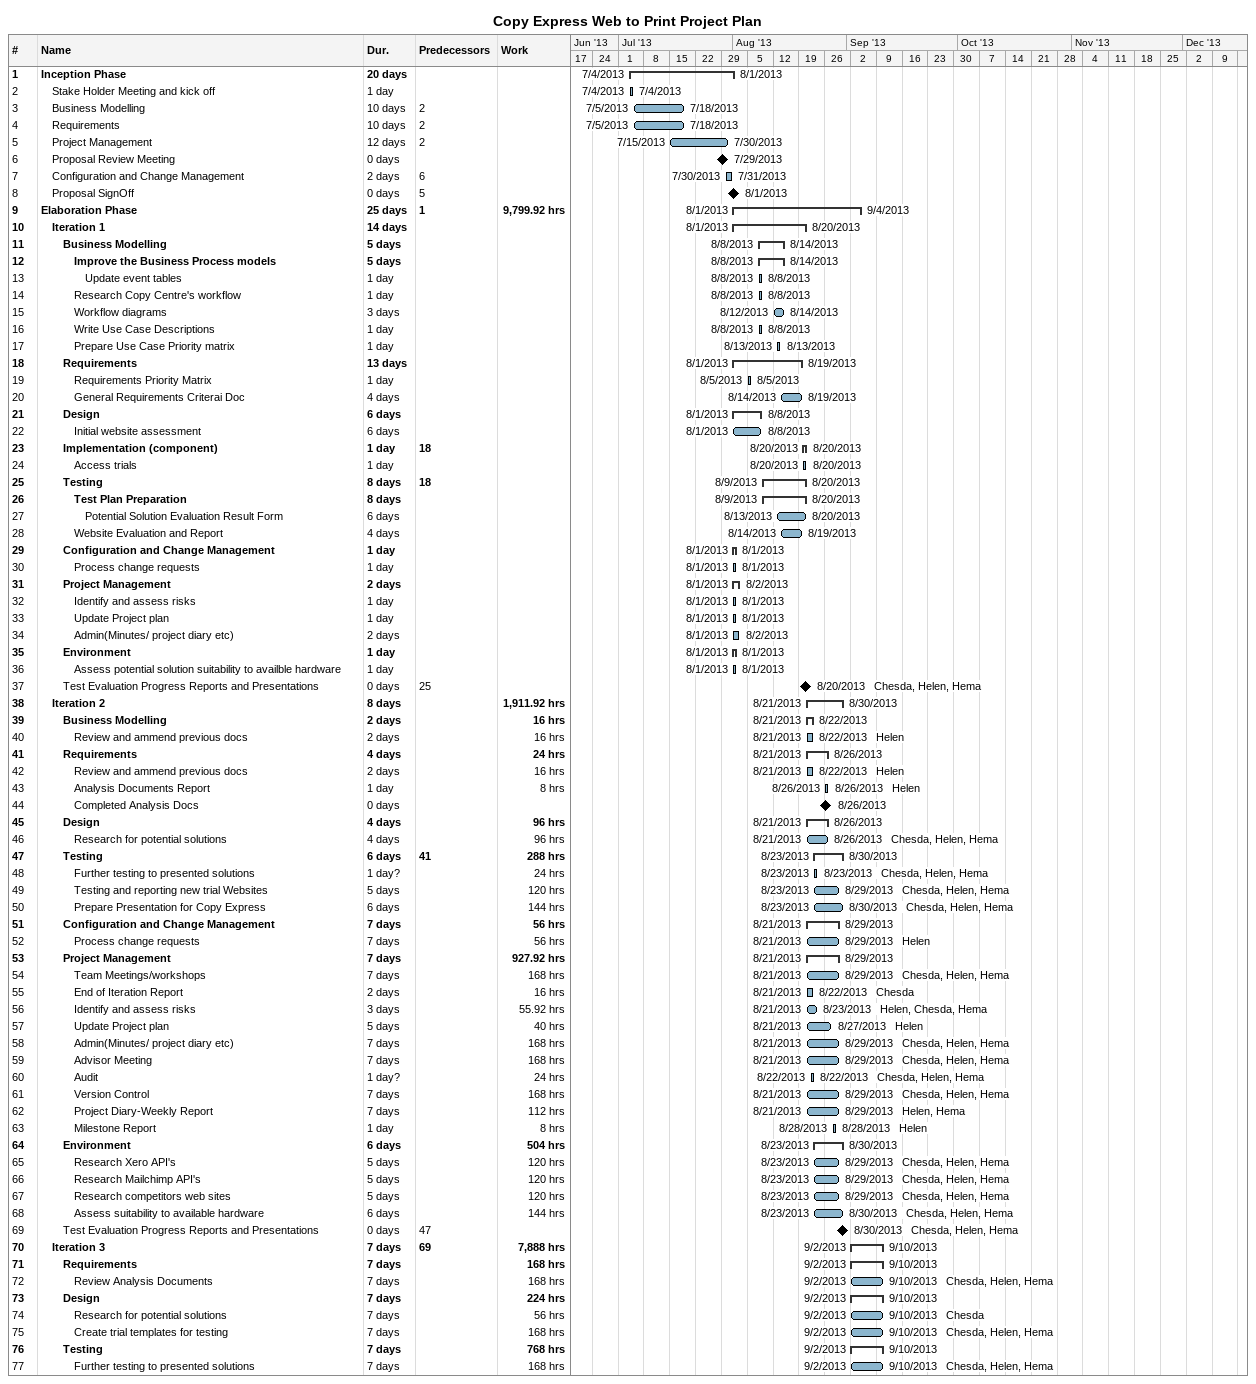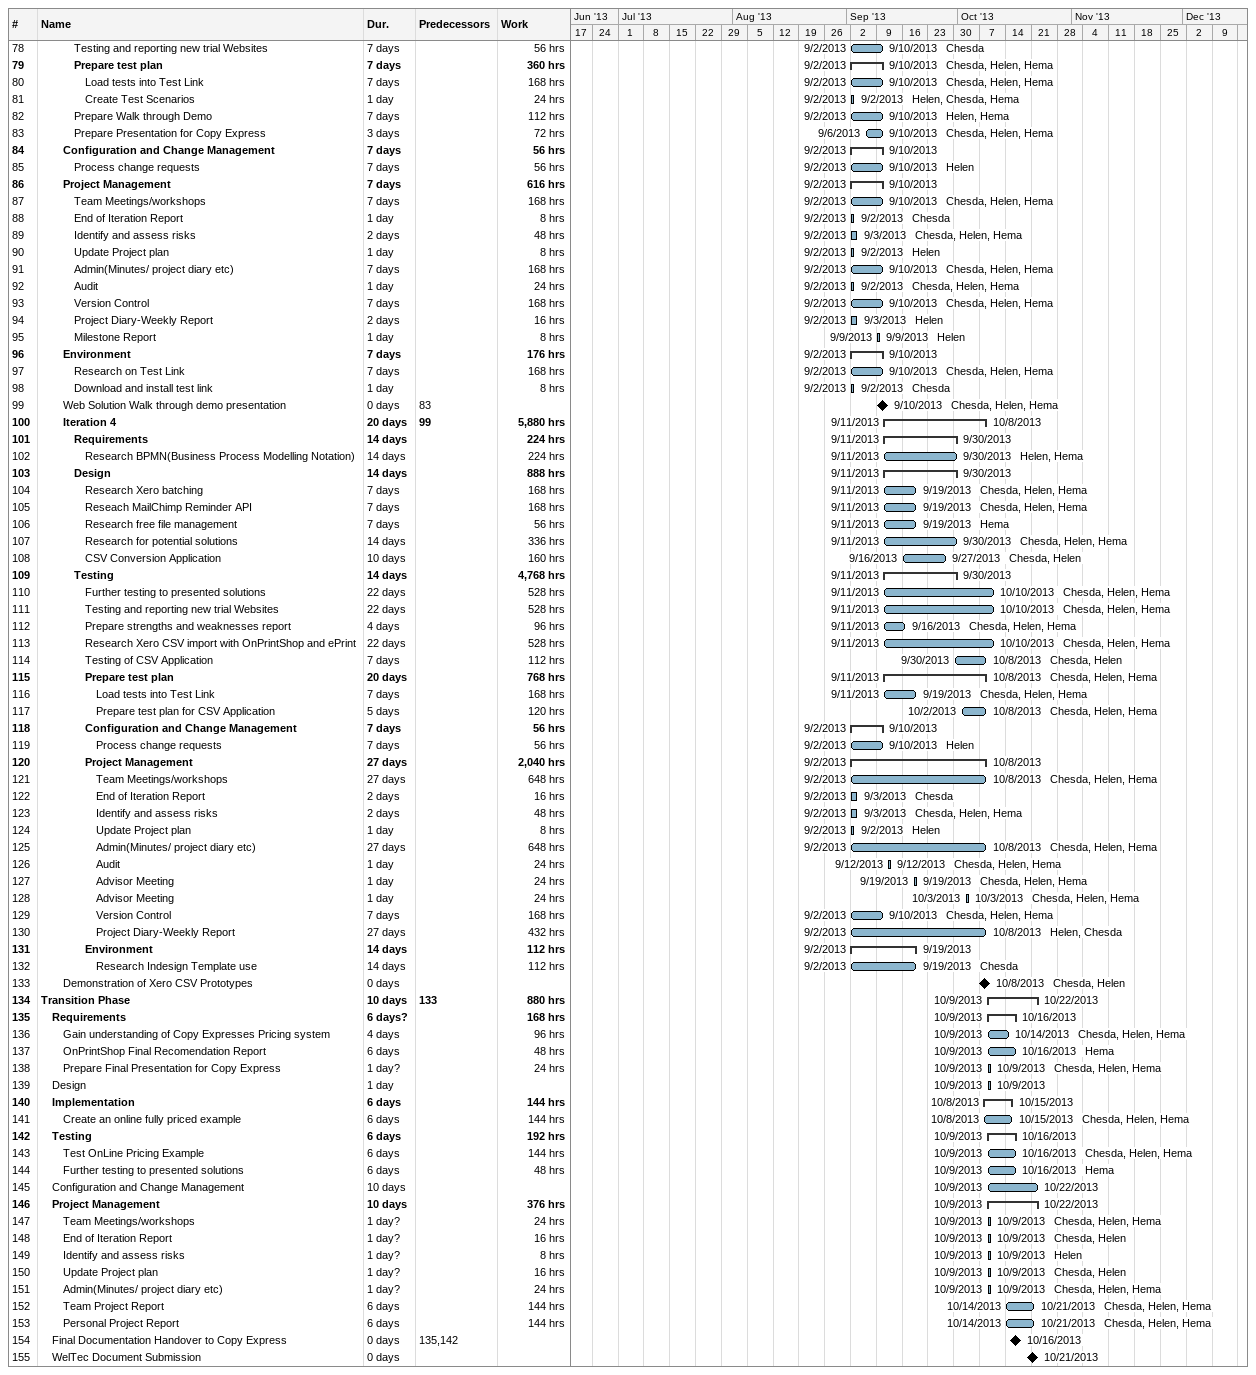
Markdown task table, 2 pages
Copy Express Web to Print Project Plan

| ID | Level | Task | Duration | Start | Finish | Predecessors | Resources | Work (h) |
|---|---|---|---|---|---|---|---|---|
| 1 | 1 | **Inception Phase** | 20d | 2013-07-04 | 2013-08-01 |  |  |  |
| 2 | 2 | Stake Holder Meeting and kick off | 1d | 2013-07-04 | 2013-07-04 |  |  |  |
| 3 | 2 | Business Modelling | 10d | 2013-07-05 | 2013-07-18 | 2 |  |  |
| 4 | 2 | Requirements | 10d | 2013-07-05 | 2013-07-18 | 2 |  |  |
| 5 | 2 | Project Management | 12d | 2013-07-15 | 2013-07-30 | 2 |  |  |
| 6 | 2 | Proposal Review Meeting | 0d | 2013-07-29 | 2013-07-29 |  |  |  |
| 7 | 2 | Configuration and Change Management | 2d | 2013-07-30 | 2013-07-31 | 6 |  |  |
| 8 | 2 | Proposal SignOff | 0d | 2013-08-01 | 2013-08-01 | 5 |  |  |
| 9 | 1 | **Elaboration Phase** | 25d | 2013-08-01 | 2013-09-04 | 1 |  | 9799.92 |
| 10 | 2 | **Iteration 1** | 14d | 2013-08-01 | 2013-08-20 |  |  |  |
| 11 | 3 | **Business Modelling** | 5d | 2013-08-08 | 2013-08-14 |  |  |  |
| 12 | 4 | **Improve the Business Process models** | 5d | 2013-08-08 | 2013-08-14 |  |  |  |
| 13 | 5 | Update event tables | 1d | 2013-08-08 | 2013-08-08 |  |  |  |
| 14 | 4 | Research Copy Centre's workflow | 1d | 2013-08-08 | 2013-08-08 |  |  |  |
| 15 | 4 | Workflow diagrams | 3d | 2013-08-12 | 2013-08-14 |  |  |  |
| 16 | 4 | Write Use Case Descriptions | 1d | 2013-08-08 | 2013-08-08 |  |  |  |
| 17 | 4 | Prepare Use Case Priority matrix | 1d | 2013-08-13 | 2013-08-13 |  |  |  |
| 18 | 3 | **Requirements** | 13d | 2013-08-01 | 2013-08-19 |  |  |  |
| 19 | 4 | Requirements Priority Matrix | 1d | 2013-08-05 | 2013-08-05 |  |  |  |
| 20 | 4 | General Requirements Criterai Doc | 4d | 2013-08-14 | 2013-08-19 |  |  |  |
| 21 | 3 | **Design** | 6d | 2013-08-01 | 2013-08-08 |  |  |  |
| 22 | 4 | Initial website assessment | 6d | 2013-08-01 | 2013-08-08 |  |  |  |
| 23 | 3 | **Implementation (component)** | 1d | 2013-08-20 | 2013-08-20 | 18 |  |  |
| 24 | 4 | Access trials | 1d | 2013-08-20 | 2013-08-20 |  |  |  |
| 25 | 3 | **Testing** | 8d | 2013-08-09 | 2013-08-20 | 18 |  |  |
| 26 | 4 | **Test Plan Preparation** | 8d | 2013-08-09 | 2013-08-20 |  |  |  |
| 27 | 5 | Potential Solution Evaluation Result Form | 6d | 2013-08-13 | 2013-08-20 |  |  |  |
| 28 | 4 | Website Evaluation and Report | 4d | 2013-08-14 | 2013-08-19 |  |  |  |
| 29 | 3 | **Configuration and Change Management** | 1d | 2013-08-01 | 2013-08-01 |  |  |  |
| 30 | 4 | Process change requests | 1d | 2013-08-01 | 2013-08-01 |  |  |  |
| 31 | 3 | **Project Management** | 2d | 2013-08-01 | 2013-08-02 |  |  |  |
| 32 | 4 | Identify and assess risks | 1d | 2013-08-01 | 2013-08-01 |  |  |  |
| 33 | 4 | Update Project plan | 1d | 2013-08-01 | 2013-08-01 |  |  |  |
| 34 | 4 | Admin(Minutes/ project diary etc) | 2d | 2013-08-01 | 2013-08-02 |  |  |  |
| 35 | 3 | **Environment** | 1d | 2013-08-01 | 2013-08-01 |  |  |  |
| 36 | 4 | Assess potential solution suitability to availble hardware | 1d | 2013-08-01 | 2013-08-01 |  |  |  |
| 37 | 3 | Test Evaluation Progress Reports and Presentations | 0d | 2013-08-20 | 2013-08-20 | 25 | Chesda, Helen, Hema |  |
| 38 | 2 | **Iteration 2** | 8d | 2013-08-21 | 2013-08-30 |  |  | 1911.92 |
| 39 | 3 | **Business Modelling** | 2d | 2013-08-21 | 2013-08-22 |  |  | 16 |
| 40 | 4 | Review and ammend previous docs | 2d | 2013-08-21 | 2013-08-22 |  | Helen | 16 |
| 41 | 3 | **Requirements** | 4d | 2013-08-21 | 2013-08-26 |  |  | 24 |
| 42 | 4 | Review and ammend previous docs | 2d | 2013-08-21 | 2013-08-22 |  | Helen | 16 |
| 43 | 4 | Analysis Documents Report | 1d | 2013-08-26 | 2013-08-26 |  | Helen | 8 |
| 44 | 4 | Completed Analysis Docs | 0d | 2013-08-26 | 2013-08-26 |  |  |  |
| 45 | 3 | **Design** | 4d | 2013-08-21 | 2013-08-26 |  |  | 96 |
| 46 | 4 | Research for potential solutions | 4d | 2013-08-21 | 2013-08-26 |  | Chesda, Helen, Hema | 96 |
| 47 | 3 | **Testing** | 6d | 2013-08-23 | 2013-08-30 | 41 |  | 288 |
| 48 | 4 | Further testing to presented solutions | 1d? | 2013-08-23 | 2013-08-23 |  | Chesda, Helen, Hema | 24 |
| 49 | 4 | Testing and reporting new trial Websites | 5d | 2013-08-23 | 2013-08-29 |  | Chesda, Helen, Hema | 120 |
| 50 | 4 | Prepare Presentation for Copy Express | 6d | 2013-08-23 | 2013-08-30 |  | Chesda, Helen, Hema | 144 |
| 51 | 3 | **Configuration and Change Management** | 7d | 2013-08-21 | 2013-08-29 |  |  | 56 |
| 52 | 4 | Process change requests | 7d | 2013-08-21 | 2013-08-29 |  | Helen | 56 |
| 53 | 3 | **Project Management** | 7d | 2013-08-21 | 2013-08-29 |  |  | 927.92 |
| 54 | 4 | Team Meetings/workshops | 7d | 2013-08-21 | 2013-08-29 |  | Chesda, Helen, Hema | 168 |
| 55 | 4 | End of Iteration Report | 2d | 2013-08-21 | 2013-08-22 |  | Chesda | 16 |
| 56 | 4 | Identify and assess risks | 3d | 2013-08-21 | 2013-08-23 |  | Helen, Chesda, Hema | 55.92 |
| 57 | 4 | Update Project plan | 5d | 2013-08-21 | 2013-08-27 |  | Helen | 40 |
| 58 | 4 | Admin(Minutes/ project diary etc) | 7d | 2013-08-21 | 2013-08-29 |  | Chesda, Helen, Hema | 168 |
| 59 | 4 | Advisor Meeting | 7d | 2013-08-21 | 2013-08-29 |  | Chesda, Helen, Hema | 168 |
| 60 | 4 | Audit | 1d? | 2013-08-22 | 2013-08-22 |  | Chesda, Helen, Hema | 24 |
| 61 | 4 | Version Control | 7d | 2013-08-21 | 2013-08-29 |  | Chesda, Helen, Hema | 168 |
| 62 | 4 | Project Diary-Weekly Report | 7d | 2013-08-21 | 2013-08-29 |  | Helen, Hema | 112 |
| 63 | 4 | Milestone Report | 1d | 2013-08-28 | 2013-08-28 |  | Helen | 8 |
| 64 | 3 | **Environment** | 6d | 2013-08-23 | 2013-08-30 |  |  | 504 |
| 65 | 4 | Research Xero API's | 5d | 2013-08-23 | 2013-08-29 |  | Chesda, Helen, Hema | 120 |
| 66 | 4 | Research Mailchimp API's | 5d | 2013-08-23 | 2013-08-29 |  | Chesda, Helen, Hema | 120 |
| 67 | 4 | Research competitors web sites | 5d | 2013-08-23 | 2013-08-29 |  | Chesda, Helen, Hema | 120 |
| 68 | 4 | Assess suitability to available hardware | 6d | 2013-08-23 | 2013-08-30 |  | Chesda, Helen, Hema | 144 |
| 69 | 3 | Test Evaluation Progress Reports and Presentations | 0d | 2013-08-30 | 2013-08-30 | 47 | Chesda, Helen, Hema |  |
| 70 | 2 | **Iteration 3** | 7d | 2013-09-02 | 2013-09-10 | 69 |  | 7888 |
| 71 | 3 | **Requirements** | 7d | 2013-09-02 | 2013-09-10 |  |  | 168 |
| 72 | 4 | Review Analysis Documents | 7d | 2013-09-02 | 2013-09-10 |  | Chesda, Helen, Hema | 168 |
| 73 | 3 | **Design** | 7d | 2013-09-02 | 2013-09-10 |  |  | 224 |
| 74 | 4 | Research for potential solutions | 7d | 2013-09-02 | 2013-09-10 |  | Chesda | 56 |
| 75 | 4 | Create trial templates for testing | 7d | 2013-09-02 | 2013-09-10 |  | Chesda, Helen, Hema | 168 |
| 76 | 3 | **Testing** | 7d | 2013-09-02 | 2013-09-10 |  |  | 768 |
| 77 | 4 | Further testing to presented solutions | 7d | 2013-09-02 | 2013-09-10 |  | Chesda, Helen, Hema | 168 |
| 78 | 4 | Testing and reporting new trial Websites | 7d | 2013-09-02 | 2013-09-10 |  | Chesda | 56 |
| 79 | 4 | **Prepare test plan** | 7d | 2013-09-02 | 2013-09-10 |  | Chesda, Helen, Hema | 360 |
| 80 | 5 | Load tests into Test Link | 7d | 2013-09-02 | 2013-09-10 |  | Chesda, Helen, Hema | 168 |
| 81 | 5 | Create Test Scenarios | 1d | 2013-09-02 | 2013-09-02 |  | Helen, Chesda, Hema | 24 |
| 82 | 4 | Prepare Walk through Demo | 7d | 2013-09-02 | 2013-09-10 |  | Helen, Hema | 112 |
| 83 | 4 | Prepare Presentation for Copy Express | 3d | 2013-09-06 | 2013-09-10 |  | Chesda, Helen, Hema | 72 |
| 84 | 3 | **Configuration and Change Management** | 7d | 2013-09-02 | 2013-09-10 |  |  | 56 |
| 85 | 4 | Process change requests | 7d | 2013-09-02 | 2013-09-10 |  | Helen | 56 |
| 86 | 3 | **Project Management** | 7d | 2013-09-02 | 2013-09-10 |  |  | 616 |
| 87 | 4 | Team Meetings/workshops | 7d | 2013-09-02 | 2013-09-10 |  | Chesda, Helen, Hema | 168 |
| 88 | 4 | End of Iteration Report | 1d | 2013-09-02 | 2013-09-02 |  | Chesda | 8 |
| 89 | 4 | Identify and assess risks | 2d | 2013-09-02 | 2013-09-03 |  | Chesda, Helen, Hema | 48 |
| 90 | 4 | Update Project plan | 1d | 2013-09-02 | 2013-09-02 |  | Helen | 8 |
| 91 | 4 | Admin(Minutes/ project diary etc) | 7d | 2013-09-02 | 2013-09-10 |  | Chesda, Helen, Hema | 168 |
| 92 | 4 | Audit | 1d | 2013-09-02 | 2013-09-02 |  | Chesda, Helen, Hema | 24 |
| 93 | 4 | Version Control | 7d | 2013-09-02 | 2013-09-10 |  | Chesda, Helen, Hema | 168 |
| 94 | 4 | Project Diary-Weekly Report | 2d | 2013-09-02 | 2013-09-03 |  | Helen | 16 |
| 95 | 4 | Milestone Report | 1d | 2013-09-09 | 2013-09-09 |  | Helen | 8 |
| 96 | 3 | **Environment** | 7d | 2013-09-02 | 2013-09-10 |  |  | 176 |
| 97 | 4 | Research on Test Link | 7d | 2013-09-02 | 2013-09-10 |  | Chesda, Helen, Hema | 168 |
| 98 | 4 | Download and install test link | 1d | 2013-09-02 | 2013-09-02 |  | Chesda | 8 |
| 99 | 3 | Web Solution Walk through demo presentation | 0d | 2013-09-10 | 2013-09-10 | 83 | Chesda, Helen, Hema |  |
| 100 | 3 | **Iteration 4** | 20d | 2013-09-11 | 2013-10-08 | 99 |  | 5880 |
| 101 | 4 | **Requirements** | 14d | 2013-09-11 | 2013-09-30 |  |  | 224 |
| 102 | 5 | Research BPMN(Business Process Modelling Notation) | 14d | 2013-09-11 | 2013-09-30 |  | Helen, Hema | 224 |
| 103 | 4 | **Design** | 14d | 2013-09-11 | 2013-09-30 |  |  | 888 |
| 104 | 5 | Research Xero batching | 7d | 2013-09-11 | 2013-09-19 |  | Chesda, Helen, Hema | 168 |
| 105 | 5 | Reseach MailChimp Reminder API | 7d | 2013-09-11 | 2013-09-19 |  | Chesda, Helen, Hema | 168 |
| 106 | 5 | Research free file management | 7d | 2013-09-11 | 2013-09-19 |  | Hema | 56 |
| 107 | 5 | Research for potential solutions | 14d | 2013-09-11 | 2013-09-30 |  | Chesda, Helen, Hema | 336 |
| 108 | 5 | CSV Conversion Application | 10d | 2013-09-16 | 2013-09-27 |  | Chesda, Helen | 160 |
| 109 | 4 | **Testing** | 14d | 2013-09-11 | 2013-09-30 |  |  | 4768 |
| 110 | 5 | Further testing to presented solutions | 22d | 2013-09-11 | 2013-10-10 |  | Chesda, Helen, Hema | 528 |
| 111 | 5 | Testing and reporting new trial Websites | 22d | 2013-09-11 | 2013-10-10 |  | Chesda, Helen, Hema | 528 |
| 112 | 5 | Prepare strengths and weaknesses report | 4d | 2013-09-11 | 2013-09-16 |  | Chesda, Helen, Hema | 96 |
| 113 | 5 | Research Xero CSV import with OnPrintShop and ePrint | 22d | 2013-09-11 | 2013-10-10 |  | Chesda, Helen, Hema | 528 |
| 114 | 5 | Testing of CSV Application | 7d | 2013-09-30 | 2013-10-08 |  | Chesda, Helen | 112 |
| 115 | 5 | **Prepare test plan** | 20d | 2013-09-11 | 2013-10-08 |  | Chesda, Helen, Hema | 768 |
| 116 | 6 | Load tests into Test Link | 7d | 2013-09-11 | 2013-09-19 |  | Chesda, Helen, Hema | 168 |
| 117 | 6 | Prepare test plan for CSV Application | 5d | 2013-10-02 | 2013-10-08 |  | Chesda, Helen, Hema | 120 |
| 118 | 5 | **Configuration and Change Management** | 7d | 2013-09-02 | 2013-09-10 |  |  | 56 |
| 119 | 6 | Process change requests | 7d | 2013-09-02 | 2013-09-10 |  | Helen | 56 |
| 120 | 5 | **Project Management** | 27d | 2013-09-02 | 2013-10-08 |  |  | 2040 |
| 121 | 6 | Team Meetings/workshops | 27d | 2013-09-02 | 2013-10-08 |  | Chesda, Helen, Hema | 648 |
| 122 | 6 | End of Iteration Report | 2d | 2013-09-02 | 2013-09-03 |  | Chesda | 16 |
| 123 | 6 | Identify and assess risks | 2d | 2013-09-02 | 2013-09-03 |  | Chesda, Helen, Hema | 48 |
| 124 | 6 | Update Project plan | 1d | 2013-09-02 | 2013-09-02 |  | Helen | 8 |
| 125 | 6 | Admin(Minutes/ project diary etc) | 27d | 2013-09-02 | 2013-10-08 |  | Chesda, Helen, Hema | 648 |
| 126 | 6 | Audit | 1d | 2013-09-12 | 2013-09-12 |  | Chesda, Helen, Hema | 24 |
| 127 | 6 | Advisor Meeting | 1d | 2013-09-19 | 2013-09-19 |  | Chesda, Helen, Hema | 24 |
| 128 | 6 | Advisor Meeting | 1d | 2013-10-03 | 2013-10-03 |  | Chesda, Helen, Hema | 24 |
| 129 | 6 | Version Control | 7d | 2013-09-02 | 2013-09-10 |  | Chesda, Helen, Hema | 168 |
| 130 | 6 | Project Diary-Weekly Report | 27d | 2013-09-02 | 2013-10-08 |  | Helen, Chesda | 432 |
| 131 | 5 | **Environment** | 14d | 2013-09-02 | 2013-09-19 |  |  | 112 |
| 132 | 6 | Research Indesign Template use | 14d | 2013-09-02 | 2013-09-19 |  | Chesda | 112 |
| 133 | 3 | Demonstration of Xero CSV Prototypes | 0d | 2013-10-08 | 2013-10-08 |  | Chesda, Helen |  |
| 134 | 1 | **Transition Phase** | 10d | 2013-10-09 | 2013-10-22 | 133 |  | 880 |
| 135 | 2 | **Requirements** | 6d? | 2013-10-09 | 2013-10-16 |  |  | 168 |
| 136 | 3 | Gain understanding of Copy Expresses Pricing system | 4d | 2013-10-09 | 2013-10-14 |  | Chesda, Helen, Hema | 96 |
| 137 | 3 | OnPrintShop Final Recomendation Report | 6d | 2013-10-09 | 2013-10-16 |  | Hema | 48 |
| 138 | 3 | Prepare Final Presentation for Copy Express | 1d? | 2013-10-09 | 2013-10-09 |  | Chesda, Helen, Hema | 24 |
| 139 | 2 | Design | 1d | 2013-10-09 | 2013-10-09 |  |  |  |
| 140 | 2 | **Implementation** | 6d | 2013-10-08 | 2013-10-15 |  |  | 144 |
| 141 | 3 | Create an online fully priced example | 6d | 2013-10-08 | 2013-10-15 |  | Chesda, Helen, Hema | 144 |
| 142 | 2 | **Testing** | 6d | 2013-10-09 | 2013-10-16 |  |  | 192 |
| 143 | 3 | Test OnLine Pricing Example | 6d | 2013-10-09 | 2013-10-16 |  | Chesda, Helen, Hema | 144 |
| 144 | 3 | Further testing to presented solutions | 6d | 2013-10-09 | 2013-10-16 |  | Hema | 48 |
| 145 | 2 | Configuration and Change Management | 10d | 2013-10-09 | 2013-10-22 |  |  |  |
| 146 | 2 | **Project Management** | 10d | 2013-10-09 | 2013-10-22 |  |  | 376 |
| 147 | 3 | Team Meetings/workshops | 1d? | 2013-10-09 | 2013-10-09 |  | Chesda, Helen, Hema | 24 |
| 148 | 3 | End of Iteration Report | 1d? | 2013-10-09 | 2013-10-09 |  | Chesda, Helen | 16 |
| 149 | 3 | Identify and assess risks | 1d? | 2013-10-09 | 2013-10-09 |  | Helen | 8 |
| 150 | 3 | Update Project plan | 1d? | 2013-10-09 | 2013-10-09 |  | Chesda, Helen | 16 |
| 151 | 3 | Admin(Minutes/ project diary etc) | 1d? | 2013-10-09 | 2013-10-09 |  | Chesda, Helen, Hema | 24 |
| 152 | 3 | Team Project Report | 6d | 2013-10-14 | 2013-10-21 |  | Chesda, Helen, Hema | 144 |
| 153 | 3 | Personal Project Report | 6d | 2013-10-14 | 2013-10-21 |  | Chesda, Helen, Hema | 144 |
| 154 | 2 | Final Documentation Handover to Copy Express | 0d | 2013-10-16 | 2013-10-16 | 135, 142 |  |  |
| 155 | 2 | WelTec Document Submission | 0d | 2013-10-21 | 2013-10-21 |  |  |  |
